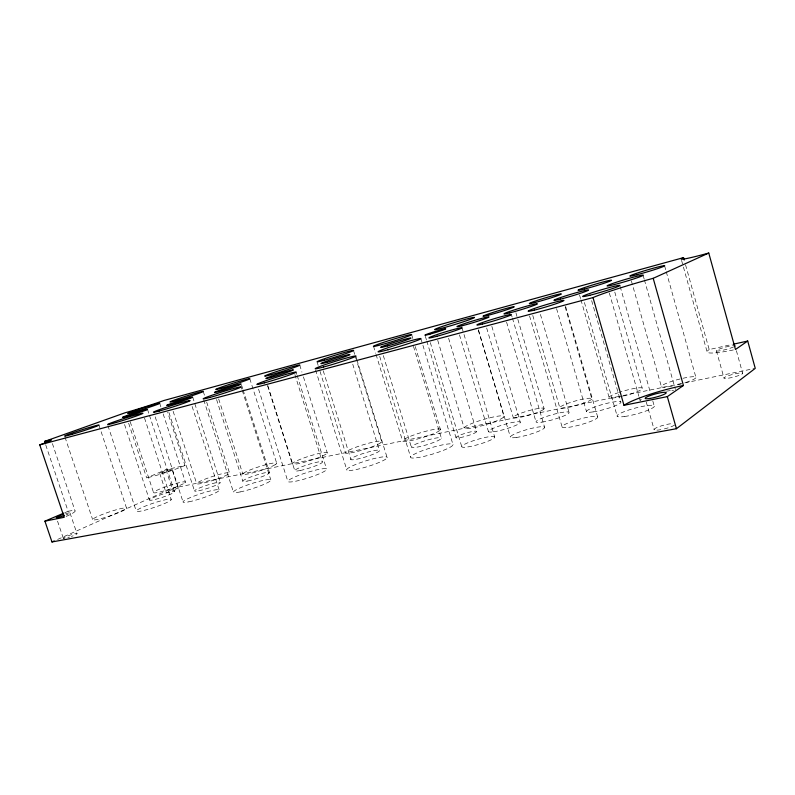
<?xml version="1.0" encoding="UTF-8"?>
<svg xmlns="http://www.w3.org/2000/svg" width="795" height="795" viewBox="0 0 795 795"><rect width="100%" height="100%" fill="white"/><g stroke="black" fill="none" stroke-linecap="round" stroke-linejoin="round"><path stroke-width="0.6" stroke-dasharray="3.98 2.98" d="M57.638 539.427L172.098 488.359L621.611 395.87M64.802 512.705L68.122 511.294L45.345 443.769M128.641 423.218L146.658 477.884L165.966 469.676L184.987 465.472L167.656 412.337M685.538 264.795L709.19 349.542L732.066 344.483M622.823 395.612L683.571 383.12M684.783 382.862L754.038 368.622M57.528 521.113L63.391 538.454M65.011 437.19L92.608 519.453M52.391 443.57L75.068 510.927M70.03 512.994L77.026 533.753M98.958 425.136L126.604 508.353A17.957 1.997 -18.7 0 1 100.498 518.747A17.957 1.997 -18.7 0 1 101.671 514.723A17.957 1.997 -18.7 0 1 126.604 508.353M124.547 424.51L149.45 499.976M107.931 425.673L136.213 511.006M144.481 417.941L171.263 499.548A18.464 2.156 -18.5 0 1 144.948 510.171A18.464 2.156 -18.5 0 1 144.988 506.226A18.464 2.156 -18.5 0 1 171.263 499.548M159.696 473.383L165.917 492.334M130.221 421.787L153.524 492.522M159.715 403.343L160.868 406.871M163.174 413.927L185.444 482.118M155.184 416.809L183.049 501.943M172.048 469.378A6.499 0.606 -18.1 0 1 162.776 472.936A6.499 0.606 -18.1 0 1 162.786 471.833A6.499 0.606 -18.1 0 1 172.048 469.378L178.249 488.319A6.489 0.716 -18.3 0 1 169.027 491.976A6.489 0.716 -18.3 0 1 168.977 490.694A6.489 0.716 -18.3 0 1 178.249 488.319M147.512 409.415L149.053 414.125M149.44 415.298L174.512 491.797A13.197 1.471 -18.4 0 1 155.74 499.29A13.197 1.471 -18.4 0 1 155.701 496.617A13.197 1.471 -18.4 0 1 174.512 491.797M165.966 469.676L172.098 488.359M173.121 411.273L196.683 483.648M168.918 412.446L194.507 490.942M203.232 391.428L204.762 396.158M206.67 402.061L229.526 472.936M203.739 400.004L233.482 492.175M192.698 397.142L220.314 482.505M192.112 406.444L219.201 490.088M218.665 398.921L242.853 474.158M216.558 399.517L242.843 481.263M241.571 385.158L242.704 388.705M243.081 389.888L269.465 472.538M241.104 386.837L241.859 389.192M242.237 390.365L270.817 479.902M267.865 385.724L294.846 470.849M267.488 385.565L292.351 463.992M258.534 389.113L287.929 481.621M249.789 378.688L276.66 463.107M299.715 365.034L301.941 372.13M303.432 376.86L327.182 452.574M296.088 372.02L296.823 374.385M297.201 375.568L326.526 468.911M294.866 374.534L322.313 461.825M323.227 370.748L350.943 459.609M317.076 361.874L318.179 365.432M320.027 371.354L345.537 453.061M315.605 370.013L346.918 470.193M355.822 356.22L356.548 358.575M356.915 359.757L387.165 457.721A21.207 2.971 -17.2 0 1 355.574 469.666A21.207 2.971 -17.2 0 1 358.108 463.525A21.207 2.971 -17.2 0 1 387.165 457.721M353.527 350.545L381.729 441.841M352.732 364.18L379.503 450.755A15.055 1.997 -17.2 0 1 356.995 459.162A15.055 1.997 -17.2 0 1 358.962 454.949A15.055 1.997 -17.2 0 1 379.503 450.755M383.309 355.574L411.313 446.959M379.702 356.369L410.588 457.036M373.511 346.242L375.687 353.328M376.055 354.51L402.509 440.678M425.355 336.295L426.418 339.833M426.776 341.005L455.972 437.538M420.913 338.69L453.051 444.763A22.171 3.23 -16.8 0 1 420.913 457.055A22.171 3.23 -16.8 0 1 421.449 451.063A22.171 3.23 -16.8 0 1 453.051 444.763M411.651 334.645L413.092 339.395M415.248 346.521L440.48 429.618M413.47 346.342L441.384 438.234A15.701 2.166 -16.8 0 1 418.498 446.87A15.701 2.166 -16.8 0 1 419.144 442.775A15.701 2.166 -16.8 0 1 441.384 438.234M448.599 338.263L476.642 431.546A10.762 1.51 -16.5 0 1 461.199 437.409A10.762 1.51 -16.5 0 1 461.09 434.716A10.762 1.51 -16.5 0 1 476.642 431.546M437.727 340.28L464.171 427.978M430.304 342.585L461.726 446.581M462.024 327.808L494.709 437.071A17.172 2.564 -16.4 0 1 470.292 446.482A17.172 2.564 -16.4 0 1 469.666 442.04A17.172 2.564 -16.4 0 1 494.709 437.071M459.48 334.874L488.418 431.486M486.649 327.967L513.232 417.445M478.391 329.667L510.4 437.111M478.361 330.412L503.98 416.411M506.584 322.184L536.049 421.926M491.857 326.377L520.298 422.254M529.549 315.943L562.135 427.044M515.885 312.683L544.088 408.501M511.364 314.532L512.069 316.907M512.417 318.089L544.595 427.263M540.421 314.422L569.061 412.386M532.769 315.446L559.839 407.835M565.593 306.343L597.641 416.848M565.166 306.959L591.748 398.593M556.56 308.629L586.561 411.79M584.414 302.498L617.238 416.322M579.555 295.044L580.589 298.622M580.926 299.814L609.169 397.669M609.348 293.057L638.872 396.268M639.21 397.46L640.233 401.018M591.649 300.629L620.786 401.922M620.17 286.538L650.409 392.631M652.794 400.978L654.146 405.738M646.265 402.002L654.206 429.837M614.774 292.053L642.211 388.109M643.046 275.11L644.129 278.926M644.397 279.89L675.432 389.6M631.369 280.893L661.46 386.887M664.61 265.888L665.942 270.648M666.28 271.83L695.983 377.615M681.554 260.333L707.182 352.115M716.375 350.684L723.987 377.993M736.389 350.684L742.679 373.392A9.659 1.401 -14.5 0 1 728.359 378.191A9.659 1.401 -14.5 0 1 728.945 375.528A9.659 1.401 -14.5 0 1 742.679 373.392M623.479 396.009A17.271 2.425 -15.4 0 0 641.197 389.679L642.281 388.755A17.271 2.425 -15.4 0 0 619.355 392.313M622.386 396.278A17.271 2.425 -15.4 0 1 610.391 396.059L612.577 394.916A17.271 2.425 -15.4 0 1 618.371 392.641M686.025 382.415A17.997 2.544 -15 0 0 691.998 376.78A17.997 2.544 -15 0 0 664.471 384.154L662.354 385.307A17.997 2.544 -15 0 0 672.54 386.022M681.633 383.776A17.997 2.544 -15 0 1 674.746 385.545M640.174 400.292A18.623 2.763 -15 0 1 641.307 399.269M666.439 391.2A18.623 2.763 -15 0 1 670.801 390.574M671.845 390.484A18.623 2.763 -15 0 1 673.633 390.415M68.122 511.294A32.058 3.16 -18.8 0 1 65.23 516.859M184.987 465.472A28.044 2.584 -18.1 0 1 146.658 477.884M733.388 349.939A42.523 5.197 -14.8 0 1 709.19 349.542M65.558 513.719A7.284 0.725 -18.7 0 1 70.059 512.894A7.284 0.725 -18.7 0 1 66.055 514.961M733.606 346.898A9.679 1.202 -14.9 0 1 720.022 350.784A9.679 1.202 -14.9 0 1 718.819 349.273A9.679 1.202 -14.9 0 1 732.612 345.656M64.882 538.364A7.274 0.845 -19 0 1 66.75 536.386A7.274 0.845 -19 0 1 76.638 533.505A7.274 0.845 -19 0 1 71.381 536.476M69.572 537.092A7.274 0.845 -19 0 1 67.813 537.639M674.538 425.057A10.892 1.888 -14.7 0 1 663.567 429.101M660.864 429.668A10.892 1.888 -14.7 0 1 656.054 427.929A10.892 1.888 -14.7 0 1 672.729 423.586M591.639 399.249L590.437 400.193A16.635 2.305 -15.7 0 1 569.101 407.279A16.635 2.305 -15.7 0 1 561.35 406.205L563.595 405.072A16.635 2.305 -15.7 0 1 582.506 399.219A16.635 2.305 -15.7 0 1 591.639 399.249M543.81 409.167L542.498 410.111A16.059 2.196 -16.1 0 1 521.639 417.027A16.059 2.196 -16.1 0 1 514.991 415.805L517.297 414.672A16.059 2.196 -16.1 0 1 535.671 408.978A16.059 2.196 -16.1 0 1 543.81 409.167M503.454 417.325L501.575 418.577A20.74 2.792 -16.4 0 1 474.347 427.591A20.74 2.792 -16.4 0 1 466.854 425.762L469.974 424.272A20.74 2.792 -16.4 0 1 493.774 416.908A20.74 2.792 -16.4 0 1 503.454 417.325M439.705 430.552L437.657 431.814A19.845 2.594 -16.9 0 1 411.293 440.51A19.845 2.594 -16.9 0 1 405.569 438.452L408.759 436.972A19.845 2.594 -16.9 0 1 431.625 429.896A19.845 2.594 -16.9 0 1 439.705 430.552M380.735 442.785L378.559 444.037A19.07 2.405 -17.2 0 1 353.02 452.454A19.07 2.405 -17.2 0 1 348.826 450.199L352.056 448.738A19.07 2.405 -17.2 0 1 374.057 441.931A19.07 2.405 -17.2 0 1 380.735 442.785M326.039 454.134L323.744 455.386A18.394 2.236 -17.6 0 1 298.98 463.525A18.394 2.236 -17.6 0 1 296.118 461.11L299.387 459.669A18.394 2.236 -17.6 0 1 320.584 453.11A18.394 2.236 -17.6 0 1 326.039 454.134M275.169 464.697L272.784 465.94A17.798 2.077 -17.8 0 1 248.746 473.81A17.798 2.077 -17.8 0 1 247.036 471.266L250.326 469.855A17.798 2.077 -17.8 0 1 270.777 463.515A17.798 2.077 -17.8 0 1 275.169 464.697M227.728 474.536L225.263 475.768A17.271 1.928 -18.1 0 1 201.92 483.41A17.271 1.928 -18.1 0 1 201.214 480.746L204.514 479.355A17.271 1.928 -18.1 0 1 224.279 473.234A17.271 1.928 -18.1 0 1 227.728 474.536M183.387 483.738L180.863 484.96A16.794 1.799 -18.3 0 1 154.538 492.88A16.794 1.799 -18.3 0 1 170.716 485.059A16.794 1.799 -18.3 0 1 183.387 483.738M188.882 501.824A19.03 2.325 -18.3 0 0 218.774 490.863A19.03 2.325 -18.3 0 0 195.739 495.454A19.03 2.325 -18.3 0 0 188.882 501.824M240.13 491.936A19.656 2.524 -18 0 0 270.598 480.667A19.656 2.524 -18 0 0 245.784 485.616A19.656 2.524 -18 0 0 240.13 491.936M295.511 481.253A20.382 2.743 -17.6 0 0 326.556 469.656A20.382 2.743 -17.6 0 0 299.745 475.003A20.382 2.743 -17.6 0 0 295.511 481.253M516.194 437.498A17.798 2.703 -16 0 0 544.297 428.088A17.798 2.703 -16 0 0 522.037 431.099A17.798 2.703 -16 0 0 516.194 437.498M568.733 427.322A18.494 2.852 -15.6 0 0 597.532 417.653A18.494 2.852 -15.6 0 0 573.463 420.972A18.494 2.852 -15.6 0 0 568.733 427.322M624.741 416.481A19.299 3.011 -15.1 0 0 654.265 406.523A19.299 3.011 -15.1 0 0 628.189 410.2A19.299 3.011 -15.1 0 0 624.741 416.481M593.169 411.89A17.858 2.624 -15.5 0 0 620.776 402.638A17.858 2.624 -15.5 0 0 597.164 406.136A17.858 2.624 -15.5 0 0 593.169 411.89M541.892 422.135A17.192 2.494 -15.9 0 0 568.862 413.122A17.192 2.494 -15.9 0 0 546.96 416.312A17.192 2.494 -15.9 0 0 541.892 422.135M493.586 431.794A16.596 2.365 -16.2 0 0 519.94 423.01A16.596 2.365 -16.2 0 0 499.588 425.911A16.596 2.365 -16.2 0 0 493.586 431.794M198.68 490.793A13.585 1.59 -18.2 0 0 220.016 483.032A13.585 1.59 -18.2 0 0 203.56 486.401A13.585 1.59 -18.2 0 0 198.68 490.793M247.563 481.025A14.012 1.709 -17.9 0 0 269.306 473.065A14.012 1.709 -17.9 0 0 251.627 476.672A14.012 1.709 -17.9 0 0 247.563 481.025M300.192 470.511A14.499 1.848 -17.6 0 0 322.313 462.332A14.499 1.848 -17.6 0 0 303.293 466.218A14.499 1.848 -17.6 0 0 300.192 470.511"/><path stroke-width="1.19" d="M63.699 513.173L44.918 521.162L51.973 541.952L676.436 428.714L755.25 368.363L747.707 341.025L733.268 344.215M653.192 278.32A49.538 2.981 -16.4 0 0 593 297.578L623.976 405.291L667.323 396.616L683.422 385.486L653.192 278.32L708.762 253.048L735.464 349.492L747.707 341.025M51.973 541.952L54.239 540.938M44.918 521.162L64.216 517.297L39.75 444.862A32.257 1.262 -17.9 0 0 44.56 441.444L125.183 412.744A28.193 1.034 -17.6 0 0 163.81 400.531L683.541 257.63A42.86 2.087 -16.3 0 0 708.762 253.048M39.75 444.862L593 297.578M44.56 441.444L45.345 443.769M667.323 396.616L676.436 428.714M683.541 257.63L684.207 260.015M623.976 405.291A49.091 7.403 -14.9 0 1 683.422 385.486M64.325 515.597A7.284 0.725 -18.7 0 1 56.266 517.575A7.284 0.725 -18.7 0 1 63.809 514.256M734.014 345.557A9.679 1.202 -14.9 0 1 734.64 346.332M135.389 411.651A16.914 0.656 -17.7 0 0 159.715 403.343A16.914 0.656 -17.7 0 0 135.697 410.369A16.914 0.656 -17.7 0 0 135.389 411.651M175.258 400.829A17.391 0.696 -17.6 0 0 202.785 391.766A17.391 0.696 -17.6 0 0 181.936 397.48A17.391 0.696 -17.6 0 0 175.258 400.829M72.226 434.279A18.086 0.725 -17.8 0 0 98.958 425.136A18.086 0.725 -17.8 0 0 74.114 432.361A18.086 0.725 -17.8 0 0 72.226 434.279M115.981 422.562A18.603 0.785 -17.7 0 0 142.951 413.281A18.603 0.785 -17.7 0 0 116.766 420.893A18.603 0.785 -17.7 0 0 115.981 422.562M221.487 388.248A17.927 0.755 -17.5 0 0 249.511 378.986A17.927 0.755 -17.5 0 0 227.201 385.108A17.927 0.755 -17.5 0 0 221.487 388.248M159.209 411.035A19.169 0.845 -17.6 0 0 189.657 400.948A19.169 0.845 -17.6 0 0 166.93 407.09A19.169 0.845 -17.6 0 0 159.209 411.035M324.529 360.185A19.219 0.875 -17.3 0 0 353.527 350.545A19.219 0.875 -17.3 0 0 327.769 357.611A19.219 0.875 -17.3 0 0 324.529 360.185M264.318 382.892A20.551 0.994 -17.4 0 0 295.969 372.328A20.551 0.994 -17.4 0 0 269.495 379.483A20.551 0.994 -17.4 0 0 264.318 382.892M209.711 397.51A19.815 0.914 -17.5 0 0 240.756 387.195A19.815 0.914 -17.5 0 0 216.26 393.813A19.815 0.914 -17.5 0 0 209.711 397.51M271.115 374.733A18.533 0.815 -17.4 0 0 299.635 365.283A18.533 0.815 -17.4 0 0 275.686 371.851A18.533 0.815 -17.4 0 0 271.115 374.733M323.575 367.022A21.386 1.083 -17.3 0 0 355.822 356.22A21.386 1.083 -17.3 0 0 327.103 363.981A21.386 1.083 -17.3 0 0 323.575 367.022M382.176 344.493A20.004 0.944 -17.1 0 0 411.651 334.645A20.004 0.944 -17.1 0 0 383.856 342.267A20.004 0.944 -17.1 0 0 382.176 344.493M444.574 327.5A20.909 1.014 -17 0 0 474.506 317.453A20.909 1.014 -17 0 0 444.435 325.712A20.909 1.014 -17 0 0 444.574 327.5M388.089 349.75A22.369 1.173 -17.1 0 0 420.913 338.69A22.369 1.173 -17.1 0 0 389.669 347.137A22.369 1.173 -17.1 0 0 388.089 349.75M488.11 315.297A16.198 0.795 -16.9 0 0 513.769 307.109A16.198 0.795 -16.9 0 0 494.083 312.077A16.198 0.795 -16.9 0 0 488.11 315.297M437.051 336.245A17.331 0.934 -17 0 0 462.024 327.808A17.331 0.934 -17 0 0 437.25 334.496A17.331 0.934 -17 0 0 437.051 336.245M534.906 302.537A16.784 0.845 -16.7 0 0 561.151 294.16A16.784 0.845 -16.7 0 0 539.994 299.516A16.784 0.845 -16.7 0 0 534.906 302.537M482.456 324.042A17.967 0.984 -16.8 0 0 510.937 314.929A17.967 0.984 -16.8 0 0 489.154 320.286A17.967 0.984 -16.8 0 0 482.456 324.042M534.429 310.11A18.673 1.043 -16.7 0 0 563.625 300.758A18.673 1.043 -16.7 0 0 540.034 306.582A18.673 1.043 -16.7 0 0 534.429 310.11M584.494 289.032A17.43 0.884 -16.6 0 0 611.345 280.446A17.43 0.884 -16.6 0 0 588.588 286.23A17.43 0.884 -16.6 0 0 584.494 289.032M637.123 274.682A18.166 0.924 -16.5 0 0 664.61 265.888A18.166 0.924 -16.5 0 0 640.084 272.148A18.166 0.924 -16.5 0 0 637.123 274.682M589.86 295.253A19.487 1.103 -16.5 0 0 619.812 285.644A19.487 1.103 -16.5 0 0 594.223 291.994A19.487 1.103 -16.5 0 0 589.86 295.253M614.456 284.55A18.802 1.004 -16.5 0 0 643.125 275.368A18.802 1.004 -16.5 0 0 618.063 281.678A18.802 1.004 -16.5 0 0 614.456 284.55M560.445 299.159A18.027 0.954 -16.6 0 0 588.429 290.205A18.027 0.954 -16.6 0 0 565.245 296.018A18.027 0.954 -16.6 0 0 560.445 299.159M509.684 312.882A17.351 0.904 -16.8 0 0 537.003 304.147A17.351 0.904 -16.8 0 0 515.528 309.513A17.351 0.904 -16.8 0 0 509.684 312.882M461.875 325.811A16.745 0.865 -16.9 0 0 488.567 317.284A16.745 0.865 -16.9 0 0 468.633 322.243A16.745 0.865 -16.9 0 0 461.875 325.811M128.293 415.994A13.286 0.537 -17.7 0 0 147.512 409.415A13.286 0.537 -17.7 0 0 128.77 414.881A13.286 0.537 -17.7 0 0 128.293 415.994M170.607 404.585A13.674 0.576 -17.6 0 0 192.311 397.421A13.674 0.576 -17.6 0 0 176.063 401.843A13.674 0.576 -17.6 0 0 170.607 404.585M218.824 391.547A14.121 0.626 -17.5 0 0 240.945 384.224A14.121 0.626 -17.5 0 0 223.494 388.974A14.121 0.626 -17.5 0 0 218.824 391.547M270.757 377.506A14.618 0.676 -17.4 0 0 293.295 370.023A14.618 0.676 -17.4 0 0 274.494 375.141A14.618 0.676 -17.4 0 0 270.757 377.506M326.854 362.341A15.184 0.725 -17.3 0 0 349.8 354.689A15.184 0.725 -17.3 0 0 329.488 360.215A15.184 0.725 -17.3 0 0 326.854 362.341M387.622 345.914A15.84 0.785 -17.1 0 0 410.965 338.094A15.84 0.785 -17.1 0 0 388.964 344.076A15.84 0.785 -17.1 0 0 387.622 345.914M429.996 334.109A10.862 0.547 -17 0 0 445.757 328.822A10.862 0.547 -17 0 0 430.373 332.996A10.862 0.547 -17 0 0 429.996 334.109M649.575 398.504A10.921 1.61 -15.1 0 0 666.21 392.939A10.921 1.61 -15.1 0 0 651.344 395.165A10.921 1.61 -15.1 0 0 649.575 398.504"/></g></svg>
